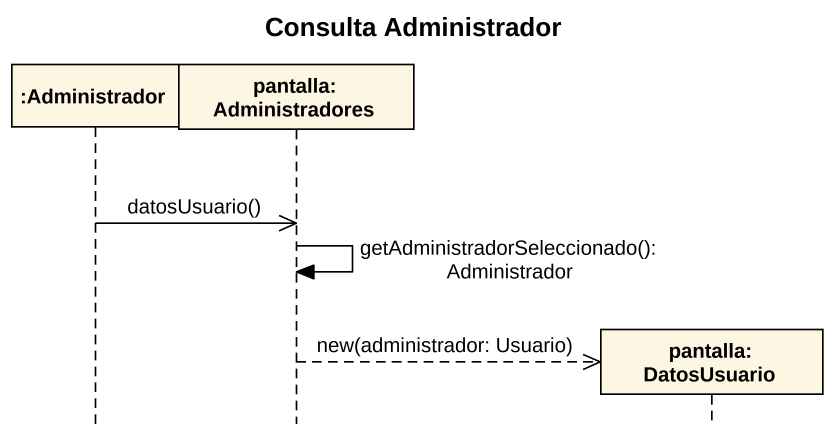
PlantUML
@startuml
title Consulta Administrador
hide footbox
participant ":Administrador" as Administrador
participant "pantalla: Administradores" as pantalla_Administradores
participant "pantalla: DatosUsuario" as pantalla_DatosUsuario

Administrador ->> pantalla_Administradores : datosUsuario()
pantalla_Administradores -> pantalla_Administradores : getAdministradorSeleccionado(): Administrador
pantalla_Administradores -->> pantalla_DatosUsuario ** : new(administrador: Usuario)
@enduml
